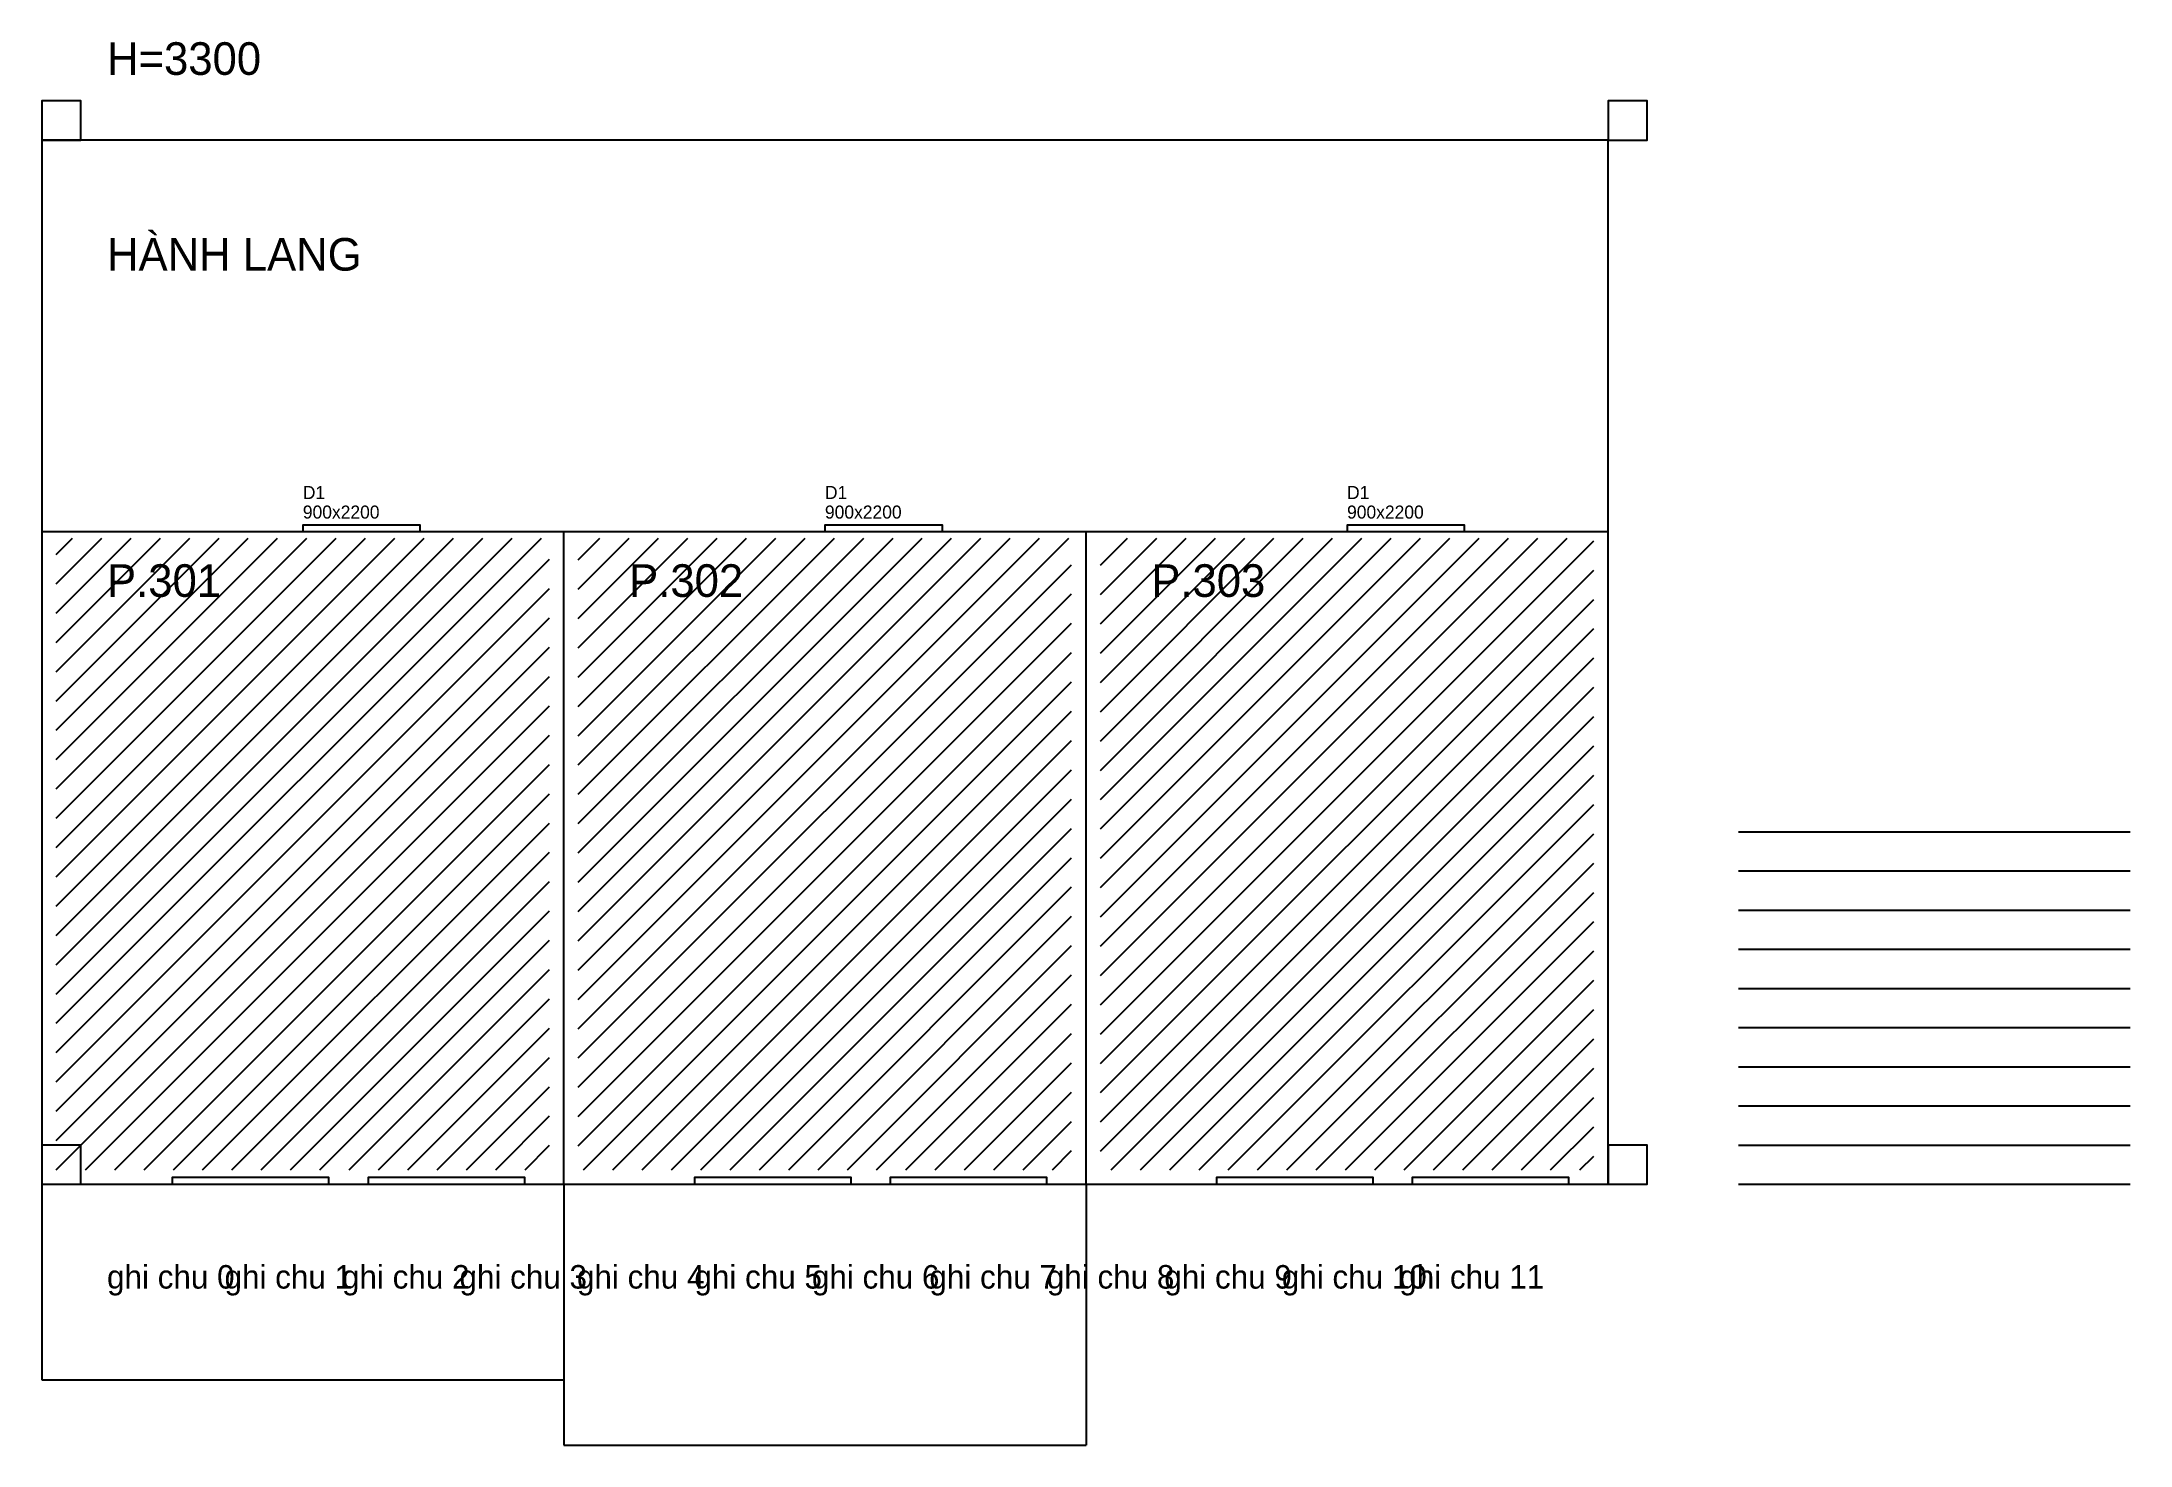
# Model space of a CAD drawing. Header units: millimetres. Extents: x 0 to 16000, y -2000 to 8754.
import ezdxf

# ---------------------------------------------------------------- set-up
doc = ezdxf.new("R2010")
doc.units = ezdxf.units.MM
for name, color, linetype in [('A-DOOR', 3, 'Continuous'), ('A-GLAZ', 4, 'Continuous'), ('COT', 1, 'Continuous'), ('DIM', 6, 'Continuous'), ('SAN-LAT', 5, 'Continuous'), ('TEXT', 7, 'Continuous'), ('tuong-100', 2, 'Continuous'), ('TUONG220', 1, 'Continuous')]:
    doc.layers.add(name, color=color, linetype=linetype)
doc.styles.add('OpenSansCondensed-Light', font='OpenSansCondensed-Light.ttf')
doc.dimstyles.new('EZDXF', dxfattribs={"dimtxt": 0.25, "dimasz": 0.175, "dimexe": 0.375, "dimexo": 0.125, "dimgap": 0.1, "dimtad": 1, "dimlfac": 100, "dimzin": 12, "dimdsep": 46, "dimtxsty": 'OpenSansCondensed-Light', "dimblk": 'ARCHTICK', "dimcen": 2.5, "dimazin": 3, "dimtfac": 0.5, "dimtmove": 2, "dimatfit": 3})

# ---------------------------------------------------------------- blocks, each defined once
blk = doc.blocks.new('COT-C1')
blk.add_lwpolyline([(0, 0), (300, 0), (300, 300), (0, 300)], close=True)
blk = doc.blocks.new('CUA-D1')
blk.add_lwpolyline([(0, 0), (900, 0), (900, 50), (0, 50)], close=True)
for tag, p in [('MA', (0, 250)), ('KICHTHUOC', (0, 100))]:
    blk.add_attdef(tag, p, '', height=100)
blk = doc.blocks.new('WD_2')
blk.add_lwpolyline([(0, 0), (1200, 0), (1200, 50), (0, 50)], close=True)
blk = doc.blocks.new('_ARCHTICK')
at = {"color": 0, "linetype": 'BYBLOCK', "const_width": 0.15}
blk.add_lwpolyline([(-0.5, -0.5), (0.5, 0.5)], dxfattribs=at)

msp = doc.modelspace()

# ---------------------------------------------------------------- hatches: boundary and pattern name
at = {"layer": 'SAN-LAT'}
h = msp.add_hatch(dxfattribs=at)
h.set_pattern_fill('ANSI31', scale=50)
h.paths.add_polyline_path([(110, 110), (3890, 110), (3890, 4950), (110, 4950)])
h = msp.add_hatch(dxfattribs=at)
h.set_pattern_fill('ANSI31', scale=50)
h.paths.add_polyline_path([(4110, 110), (7890, 110), (7890, 4950), (4110, 4950)])
h = msp.add_hatch(dxfattribs=at)
h.set_pattern_fill('ANSI31', scale=50)
h.paths.add_polyline_path([(8110, 110), (11890, 110), (11890, 4950), (8110, 4950)])

# ---------------------------------------------------------------- linework, layer by layer
for p, q in [((13000, 2700), (16000, 2700)), ((13000, 2400), (16000, 2400)), ((13000, 2100), (16000, 2100)), ((13000, 1800), (16000, 1800)), ((13000, 1500), (16000, 1500)), ((13000, 1200), (16000, 1200)), ((13000, 900), (16000, 900)), ((13000, 600), (16000, 600)), ((13000, 300), (16000, 300)), ((13000, 0), (16000, 0))]:
    msp.add_line(p, q)
at = {"layer": 'tuong-100'}
for points in [[(0, 5000), (12000, 5000)], [(4000, 0), (4000, 5000)], [(8000, 0), (8000, 5000)]]:
    msp.add_lwpolyline(points, dxfattribs=at)
at = {"layer": 'TUONG220'}
msp.add_lwpolyline([(0, 0), (12000, 0), (12000, 8000), (0, 8000), (0, 0)], dxfattribs=at)

# ---------------------------------------------------------------- block references
at = {"layer": 'A-DOOR'}
for p in [(2000, 5000), (6000, 5000), (10000, 5000)]:
    msp.add_blockref('CUA-D1', p, dxfattribs=at).add_auto_attribs({'KICHTHUOC': '900x2200', 'MA': 'D1'})
at = {"layer": 'A-GLAZ'}
for p in [(1000, 0), (2500, 0), (5000, 0), (6500, 0), (9000, 0), (10500, 0)]:
    msp.add_blockref('WD_2', p, dxfattribs=at)
at = {"layer": 'COT'}
for p in [(0, 8000), (12000, 8000), (0, 0), (12000, 0)]:
    msp.add_blockref('COT-C1', p, dxfattribs=at)

# ---------------------------------------------------------------- texts
for s, p in [('ghi chu 0', (500, -800)), ('ghi chu 1', (1400, -800)), ('ghi chu 2', (2300, -800)), ('ghi chu 3', (3200, -800)), ('ghi chu 4', (4100, -800)), ('ghi chu 5', (5000, -800)), ('ghi chu 6', (5900, -800)), ('ghi chu 7', (6800, -800)), ('ghi chu 8', (7700, -800)), ('ghi chu 9', (8600, -800)), ('ghi chu 10', (9500, -800)), ('ghi chu 11', (10400, -800))]:
    msp.add_text(s, height=180).set_placement(p)
at = {"layer": 'TEXT'}
for s, p in [('H=3300', (500, 8500)), ('HÀNH LANG', (500, 7000)), ('P.301', (500, 4500)), ('P.302', (4500, 4500)), ('P.303', (8500, 4500))]:
    msp.add_text(s, height=250, dxfattribs=at).set_placement(p)

# ---------------------------------------------------------------- dimensions: what is measured, and where the dimension line sits
at = {"layer": 'DIM'}
msp.add_linear_dim(base=(0, -1500), p1=(0, 0), p2=(4000, 0), dimstyle='EZDXF', dxfattribs=at).render()
msp.add_linear_dim(base=(4000, -2000), p1=(4000, 0), p2=(8000, 0), text='4500', dimstyle='EZDXF', dxfattribs=at).render()

doc.saveas('drawing.dxf')
